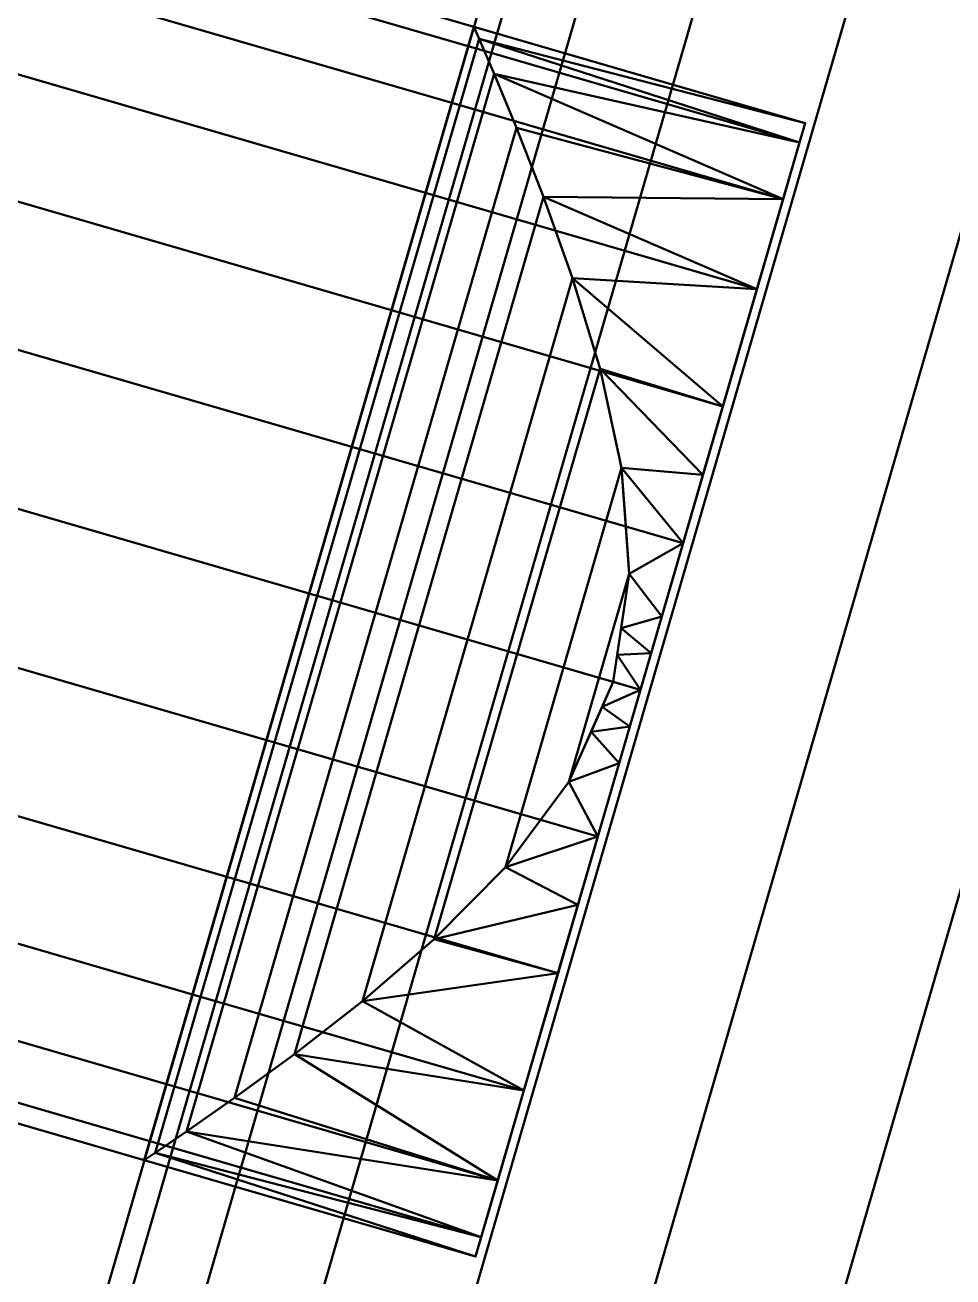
# Model space of a CAD drawing. Header units: inches. Extents: x -1654 to 1344, y -1538 to 36.
# Drawn here: x 1142.01 to 1149.87, y -1153.62 to -1143.01 of the extents above; entities that cross this region are included whole.
import ezdxf

# ---------------------------------------------------------------- set-up
doc = ezdxf.new("R2010")
doc.units = ezdxf.units.IN
doc.header["$MEASUREMENT"] = 0
doc.linetypes.add('Center', pattern=[1.25, 0.25, -0.1875, 0.625, -0.1875])
doc.layers.add('M-HVAC-DUCT', color=1, linetype='Center', lineweight=30)
doc.layers.add('M-HVAC-DUCT-SA', color=1, linetype='Continuous', lineweight=50)

# ---------------------------------------------------------------- blocks, each defined once
blk = doc.blocks.new('Round Takeoff - Standard-838140-_3D_')
at = {"layer": 'M-HVAC-DUCT', "color": 8, "linetype": 'Continuous', "lineweight": 50}
mesh = blk.add_polyface(dxfattribs=at)
corners = [(-2.923, 0, 5), (-2.923, 1.294, 4.83), (-2.923, 2.5, 4.33), (-2.923, 3.536, 3.536), (-2.923, 4.33, 2.5), (-2.923, 4.83, 1.294), (-2.923, 5), (-2.923, 4.83, -1.294), (-2.923, 4.33, -2.5), (-2.923, 3.536, -3.536), (-2.923, 2.5, -4.33), (-2.923, 1.294, -4.83), (-2.923, 0, -5), (-2.923, -1.294, -4.83), (-2.923, -2.5, -4.33), (-2.923, -3.536, -3.536), (-2.923, -4.33, -2.5), (-2.923, -4.83, -1.294), (-2.923, -5), (-2.923, -4.83, 1.294), (-2.923, -4.33, 2.5), (-2.923, -3.536, 3.536), (-2.923, -2.5, 4.33), (-2.923, -1.294, 4.83)]
mesh.append_faces([[corners[k] for k in face] for face in [(5, 10, 11, 4)]], dxfattribs={"vtx0": -1, "vtx2": -1, "color": 8})
mesh.append_faces([[corners[k] for k in face] for face in [(5, 8, 9, 10), (11, 19, 20, 21), (11, 21, 22, 23)]], dxfattribs={"vtx0": -1, "vtx3": -1, "color": 8})
mesh.append_faces([[corners[k] for k in face] for face in [(12, 13, 11), (7, 8, 5, 6)]], dxfattribs={"vtx1": -1, "color": 8})
mesh.append_faces([[corners[k] for k in face] for face in [(14, 15, 18, 13), (2, 3, 23, 1)]], dxfattribs={"vtx1": -1, "vtx2": -1, "color": 8})
mesh.append_faces([[corners[k] for k in face] for face in [(18, 19, 11, 13), (3, 4, 11, 23)]], dxfattribs={"vtx1": -1, "vtx2": -1, "vtx3": -1, "color": 8})
mesh.append_faces([[corners[k] for k in face] for face in [(16, 17, 18, 15), (23, 0, 1)]], dxfattribs={"vtx2": -1, "color": 8})
mesh = blk.add_polyface(dxfattribs=at)
corners = [(-2.923, 5), (-2.923, 4.83, 1.294), (-2.923, 4.33, 2.5), (-2.923, 3.536, 3.536), (-2.923, 2.5, 4.33), (-2.923, 1.294, 4.83), (-2.923, 0, 5), (0, 0, 5), (0, 1.294, 4.83), (0, 2.5, 4.33), (0, 3.536, 3.536), (0, 4.33, 2.5), (0, 4.83, 1.294), (0, 5)]
mesh.append_faces([[corners[k] for k in face] for face in [(5, 8, 9, 4)]], dxfattribs={"vtx0": -1, "vtx2": -1, "color": 8})
mesh.append_faces([[corners[k] for k in face] for face in [(3, 4, 9, 10), (11, 12, 1, 2), (2, 3, 10, 11)]], dxfattribs={"vtx1": -1, "vtx3": -1, "color": 8})
mesh.append_faces([[corners[k] for k in face] for face in [(6, 7, 8, 5)]], dxfattribs={"vtx2": -1, "color": 8})
mesh.append_faces([[corners[k] for k in face] for face in [(12, 13, 0, 1)]], dxfattribs={"vtx3": -1, "color": 8})
mesh = blk.add_polyface(dxfattribs=at)
corners = [(-2.923, 0, -5), (-2.923, 1.294, -4.83), (-2.923, 2.5, -4.33), (-2.923, 3.536, -3.536), (-2.923, 4.33, -2.5), (-2.923, 4.83, -1.294), (-2.923, 5), (0, 5), (0, 4.83, -1.294), (0, 4.33, -2.5), (0, 3.536, -3.536), (0, 2.5, -4.33), (0, 1.294, -4.83), (0, 0, -5)]
mesh.append_faces([[corners[k] for k in face] for face in [(5, 8, 9, 4)]], dxfattribs={"vtx0": -1, "vtx2": -1, "color": 8})
mesh.append_faces([[corners[k] for k in face] for face in [(3, 4, 9, 10), (11, 12, 1, 2), (2, 3, 10, 11)]], dxfattribs={"vtx1": -1, "vtx3": -1, "color": 8})
mesh.append_faces([[corners[k] for k in face] for face in [(6, 7, 8, 5)]], dxfattribs={"vtx2": -1, "color": 8})
mesh.append_faces([[corners[k] for k in face] for face in [(12, 13, 0, 1)]], dxfattribs={"vtx3": -1, "color": 8})
mesh = blk.add_polyface(dxfattribs=at)
corners = [(4, 0, 5), (4, 1.294, 4.83), (4, 2.5, 4.33), (4, 3.536, 3.536), (4, 4.33, 2.5), (4, 4.83, 1.294), (4, 5), (0, 5), (0, 4.83, 1.294), (0, 4.33, 2.5), (0, 3.536, 3.536), (0, 2.5, 4.33), (0, 1.294, 4.83), (0, 0, 5)]
mesh.append_faces([[corners[k] for k in face] for face in [(0, 1, 12, 13)]], dxfattribs={"vtx1": -1, "color": 8})
mesh.append_faces([[corners[k] for k in face] for face in [(1, 2, 11, 12), (10, 11, 2, 3), (4, 5, 8, 9), (9, 10, 3, 4)]], dxfattribs={"vtx1": -1, "vtx3": -1, "color": 8})
mesh.append_faces([[corners[k] for k in face] for face in [(5, 6, 7, 8)]], dxfattribs={"vtx3": -1, "color": 8})
mesh = blk.add_polyface(dxfattribs=at)
corners = [(4, 5), (4, 4.83, -1.294), (4, 4.33, -2.5), (4, 3.536, -3.536), (4, 2.5, -4.33), (4, 1.294, -4.83), (4, 0, -5), (0, 0, -5), (0, 1.294, -4.83), (0, 2.5, -4.33), (0, 3.536, -3.536), (0, 4.33, -2.5), (0, 4.83, -1.294), (0, 5)]
mesh.append_faces([[corners[k] for k in face] for face in [(3, 10, 11, 2)]], dxfattribs={"vtx0": -1, "vtx2": -1, "color": 8})
mesh.append_faces([[corners[k] for k in face] for face in [(1, 2, 11, 12), (4, 5, 8, 9), (9, 10, 3, 4)]], dxfattribs={"vtx1": -1, "vtx3": -1, "color": 8})
mesh.append_faces([[corners[k] for k in face] for face in [(13, 0, 1, 12)]], dxfattribs={"vtx2": -1, "color": 8})
mesh.append_faces([[corners[k] for k in face] for face in [(5, 6, 7, 8)]], dxfattribs={"vtx3": -1, "color": 8})
mesh = blk.add_polyface(dxfattribs=at)
corners = [(-2.923, -5), (-2.923, -4.83, -1.294), (-2.923, -4.33, -2.5), (-2.923, -3.536, -3.536), (-2.923, -2.5, -4.33), (-2.923, -1.294, -4.83), (-2.923, 0, -5), (0, 0, -5), (0, -1.294, -4.83), (0, -2.5, -4.33), (0, -3.536, -3.536), (0, -4.33, -2.5), (0, -4.83, -1.294), (0, -5)]
mesh.append_faces([[corners[k] for k in face] for face in [(5, 8, 9, 4), (10, 3, 4, 9)]], dxfattribs={"vtx0": -1, "vtx2": -1, "color": 8})
mesh.append_faces([[corners[k] for k in face] for face in [(11, 12, 1, 2), (2, 3, 10, 11)]], dxfattribs={"vtx1": -1, "vtx3": -1, "color": 8})
mesh.append_faces([[corners[k] for k in face] for face in [(6, 7, 8, 5)]], dxfattribs={"vtx2": -1, "color": 8})
mesh.append_faces([[corners[k] for k in face] for face in [(12, 13, 0, 1)]], dxfattribs={"vtx3": -1, "color": 8})
mesh = blk.add_polyface(dxfattribs=at)
corners = [(-2.923, 0, 5), (-2.923, -1.294, 4.83), (-2.923, -2.5, 4.33), (-2.923, -3.536, 3.536), (-2.923, -4.33, 2.5), (-2.923, -4.83, 1.294), (-2.923, -5), (0, -5), (0, -4.83, 1.294), (0, -4.33, 2.5), (0, -3.536, 3.536), (0, -2.5, 4.33), (0, -1.294, 4.83), (0, 0, 5)]
mesh.append_faces([[corners[k] for k in face] for face in [(10, 3, 4, 9)]], dxfattribs={"vtx0": -1, "vtx2": -1, "color": 8})
mesh.append_faces([[corners[k] for k in face] for face in [(8, 9, 4, 5), (11, 12, 1, 2), (2, 3, 10, 11)]], dxfattribs={"vtx1": -1, "vtx3": -1, "color": 8})
mesh.append_faces([[corners[k] for k in face] for face in [(6, 7, 8, 5)]], dxfattribs={"vtx2": -1, "color": 8})
mesh.append_faces([[corners[k] for k in face] for face in [(12, 13, 0, 1)]], dxfattribs={"vtx3": -1, "color": 8})
mesh = blk.add_polyface(dxfattribs=at)
corners = [(4, 0, -5), (4, -1.294, -4.83), (4, -2.5, -4.33), (4, -3.536, -3.536), (4, -4.33, -2.5), (4, -4.83, -1.294), (4, -5), (0, -5), (0, -4.83, -1.294), (0, -4.33, -2.5), (0, -3.536, -3.536), (0, -2.5, -4.33), (0, -1.294, -4.83), (0, 0, -5)]
mesh.append_faces([[corners[k] for k in face] for face in [(1, 2, 11, 12), (10, 11, 2, 3), (4, 5, 8, 9), (9, 10, 3, 4)]], dxfattribs={"vtx1": -1, "vtx3": -1, "color": 8})
mesh.append_faces([[corners[k] for k in face] for face in [(13, 0, 1, 12)]], dxfattribs={"vtx2": -1, "color": 8})
mesh.append_faces([[corners[k] for k in face] for face in [(5, 6, 7, 8)]], dxfattribs={"vtx3": -1, "color": 8})
mesh = blk.add_polyface(dxfattribs=at)
corners = [(4, -5), (4, -4.83, 1.294), (4, -4.33, 2.5), (4, -3.536, 3.536), (4, -2.5, 4.33), (4, -1.294, 4.83), (4, 0, 5), (0, 0, 5), (0, -1.294, 4.83), (0, -2.5, 4.33), (0, -3.536, 3.536), (0, -4.33, 2.5), (0, -4.83, 1.294), (0, -5)]
mesh.append_faces([[corners[k] for k in face] for face in [(0, 1, 12, 13)]], dxfattribs={"vtx1": -1, "color": 8})
mesh.append_faces([[corners[k] for k in face] for face in [(1, 2, 11, 12), (10, 11, 2, 3), (4, 5, 8, 9), (9, 10, 3, 4)]], dxfattribs={"vtx1": -1, "vtx3": -1, "color": 8})
mesh.append_faces([[corners[k] for k in face] for face in [(5, 6, 7, 8)]], dxfattribs={"vtx3": -1, "color": 8})

msp = doc.modelspace()

# ---------------------------------------------------------------- linework, layer by layer
at = {"layer": 'M-HVAC-DUCT', "color": 5}
for p, q in [((1180.414, -1045.503, 1332), (1147.813, -1157.645, 1332)), ((1180.414, -1045.503, 1332), (1147.813, -1157.645, 1332)), ((1144.419, -1147.827, 1332), (1140.578, -1146.71, 1332)), ((1144.419, -1147.827, 1332), (1147.226, -1148.643, 1332))]:
    msp.add_line(p, q, dxfattribs=at)

# ---------------------------------------------------------------- block references
at = {"layer": 'M-HVAC-DUCT-SA', "color": 8, "extrusion": (0, 0, -1), "rotation": 16.20986871591659}
msp.add_blockref('Round Takeoff - Standard-838140-_3D_', (-1144.419, -1147.827, -1332), dxfattribs=at)

# ---------------------------------------------------------------- meshes
at = {"layer": 'M-HVAC-DUCT-SA', "color": 8}
mesh = msp.add_polyface(dxfattribs=at)
corners = [(1180.414, -1045.503, 1338), (1178.923, -1045.069, 1337.796), (1177.534, -1044.665, 1337.196), (1176.34, -1044.318, 1336.243), (1175.425, -1044.052, 1335), (1174.849, -1043.885, 1333.553), (1174.653, -1043.828, 1332), (1142.052, -1155.97, 1332), (1142.248, -1156.027, 1333.553), (1142.824, -1156.194, 1335), (1143.739, -1156.461, 1336.243), (1144.932, -1156.807, 1337.196), (1146.322, -1157.211, 1337.796), (1147.813, -1157.645, 1338)]
mesh.append_faces([[corners[k] for k in face] for face in [(8, 9, 4, 5), (3, 4, 9, 10), (11, 12, 1, 2), (2, 3, 10, 11)]], dxfattribs={"vtx1": -1, "vtx3": -1, "color": 8})
mesh.append_faces([[corners[k] for k in face] for face in [(6, 7, 8, 5)]], dxfattribs={"vtx2": -1, "color": 8})
mesh.append_faces([[corners[k] for k in face] for face in [(12, 13, 0, 1)]], dxfattribs={"vtx3": -1, "color": 8})
mesh = msp.add_polyface(dxfattribs=at)
corners = [(1174.653, -1043.828, 1332), (1174.849, -1043.885, 1330.447), (1175.425, -1044.052, 1329), (1176.34, -1044.318, 1327.757), (1177.534, -1044.665, 1326.804), (1178.923, -1045.069, 1326.204), (1180.414, -1045.503, 1326), (1147.813, -1157.645, 1326), (1146.322, -1157.211, 1326.204), (1144.932, -1156.807, 1326.804), (1143.739, -1156.461, 1327.757), (1142.824, -1156.194, 1329), (1142.248, -1156.027, 1330.447), (1142.052, -1155.97, 1332)]
mesh.append_faces([[corners[k] for k in face] for face in [(7, 8, 5, 6)]], dxfattribs={"vtx1": -1, "color": 8})
mesh.append_faces([[corners[k] for k in face] for face in [(8, 9, 4, 5), (3, 4, 9, 10), (11, 12, 1, 2), (2, 3, 10, 11)]], dxfattribs={"vtx1": -1, "vtx3": -1, "color": 8})
mesh.append_faces([[corners[k] for k in face] for face in [(12, 13, 0, 1)]], dxfattribs={"vtx3": -1, "color": 8})
mesh = msp.add_polyface(dxfattribs=at)
corners = [(1186.176, -1047.178, 1332), (1185.98, -1047.121, 1333.553), (1185.404, -1046.953, 1335), (1184.488, -1046.687, 1336.243), (1183.295, -1046.34, 1337.196), (1181.906, -1045.936, 1337.796), (1180.414, -1045.503, 1338), (1147.813, -1157.645, 1338), (1149.304, -1158.078, 1337.796), (1150.694, -1158.482, 1337.196), (1151.887, -1158.829, 1336.243), (1152.803, -1159.095, 1335), (1153.378, -1159.263, 1333.553), (1153.575, -1159.32, 1332)]
mesh.append_faces([[corners[k] for k in face] for face in [(7, 8, 5, 6)]], dxfattribs={"vtx1": -1, "color": 8})
mesh.append_faces([[corners[k] for k in face] for face in [(8, 9, 4, 5), (3, 4, 9, 10), (11, 12, 1, 2), (2, 3, 10, 11)]], dxfattribs={"vtx1": -1, "vtx3": -1, "color": 8})
mesh.append_faces([[corners[k] for k in face] for face in [(12, 13, 0, 1)]], dxfattribs={"vtx3": -1, "color": 8})
mesh = msp.add_polyface(dxfattribs=at)
corners = [(1180.414, -1045.503, 1326), (1181.906, -1045.936, 1326.204), (1183.295, -1046.34, 1326.804), (1184.488, -1046.687, 1327.757), (1185.404, -1046.953, 1329), (1185.98, -1047.121, 1330.447), (1186.176, -1047.178, 1332), (1153.575, -1159.32, 1332), (1153.378, -1159.263, 1330.447), (1152.803, -1159.095, 1329), (1151.887, -1158.829, 1327.757), (1150.694, -1158.482, 1326.804), (1149.304, -1158.078, 1326.204), (1147.813, -1157.645, 1326)]
mesh.append_faces([[corners[k] for k in face] for face in [(7, 8, 5, 6)]], dxfattribs={"vtx1": -1, "color": 8})
mesh.append_faces([[corners[k] for k in face] for face in [(8, 9, 4, 5), (3, 4, 9, 10), (11, 12, 1, 2), (2, 3, 10, 11)]], dxfattribs={"vtx1": -1, "vtx3": -1, "color": 8})
mesh.append_faces([[corners[k] for k in face] for face in [(12, 13, 0, 1)]], dxfattribs={"vtx3": -1, "color": 8})
mesh = msp.add_polyface(dxfattribs=at)
corners = [(1145.815, -1143.026, 1332), (1143.023, -1152.628, 1332), (1143.116, -1152.565, 1332.924), (1143.381, -1152.384, 1333.797), (1143.787, -1152.1, 1334.586), (1144.295, -1151.729, 1335.271), (1144.871, -1151.28, 1335.85), (1145.48, -1150.756, 1336.321), (1146.083, -1150.144, 1336.68), (1146.621, -1149.421, 1336.915), (1146.996, -1148.576, 1337), (1147.132, -1147.661, 1336.915), (1147.066, -1146.763, 1336.68), (1146.885, -1145.923, 1336.321), (1146.652, -1145.154, 1335.85), (1146.406, -1144.467, 1335.271), (1146.176, -1143.881, 1334.586), (1145.986, -1143.424, 1333.797), (1145.859, -1143.128, 1332.924)]
mesh.append_faces([[corners[k] for k in face] for face in [(11, 9, 10)]], dxfattribs={"vtx0": -1, "color": 8})
mesh.append_faces([[corners[k] for k in face] for face in [(2, 3, 17, 18), (3, 4, 16, 17), (15, 16, 4, 5), (5, 6, 14, 15), (7, 8, 12, 13), (6, 7, 13, 14), (8, 9, 11, 12)]], dxfattribs={"vtx1": -1, "vtx3": -1, "color": 8})
mesh.append_faces([[corners[k] for k in face] for face in [(0, 1, 2, 18)]], dxfattribs={"vtx2": -1, "color": 8})
mesh = msp.add_polyface(dxfattribs=at)
corners = [(1143.023, -1152.628, 1332), (1145.815, -1143.026, 1332), (1145.859, -1143.128, 1331.076), (1145.986, -1143.424, 1330.203), (1146.176, -1143.881, 1329.414), (1146.406, -1144.467, 1328.729), (1146.652, -1145.154, 1328.15), (1146.885, -1145.923, 1327.679), (1147.066, -1146.763, 1327.32), (1147.132, -1147.661, 1327.085), (1146.996, -1148.576, 1327), (1146.621, -1149.421, 1327.085), (1146.083, -1150.144, 1327.32), (1145.48, -1150.756, 1327.679), (1144.871, -1151.28, 1328.15), (1144.295, -1151.729, 1328.729), (1143.787, -1152.1, 1329.414), (1143.381, -1152.384, 1330.203), (1143.116, -1152.565, 1331.076)]
mesh.append_faces([[corners[k] for k in face] for face in [(10, 11, 9)]], dxfattribs={"vtx1": -1, "color": 8})
mesh.append_faces([[corners[k] for k in face] for face in [(11, 12, 8, 9), (12, 13, 7, 8), (13, 14, 6, 7), (5, 6, 14, 15), (15, 16, 4, 5), (17, 18, 2, 3), (16, 17, 3, 4)]], dxfattribs={"vtx1": -1, "vtx3": -1, "color": 8})
mesh.append_faces([[corners[k] for k in face] for face in [(18, 0, 1, 2)]], dxfattribs={"vtx3": -1, "color": 8})
mesh = msp.add_polyface(dxfattribs=at)
corners = [(1148.622, -1143.842, 1332), (1148.574, -1144.005, 1330.706), (1148.435, -1144.485, 1329.5), (1148.213, -1145.248, 1328.464), (1147.924, -1146.242, 1327.67), (1147.587, -1147.4, 1327.17), (1147.226, -1148.643, 1327), (1146.996, -1148.576, 1327), (1147.132, -1147.661, 1327.085), (1147.066, -1146.763, 1327.32), (1146.885, -1145.923, 1327.679), (1146.652, -1145.154, 1328.15), (1146.406, -1144.467, 1328.729), (1146.176, -1143.881, 1329.414), (1145.986, -1143.424, 1330.203), (1145.859, -1143.128, 1331.076), (1145.815, -1143.026, 1332), (1147.756, -1146.821, 1327.42), (1147.407, -1148.022, 1327.085), (1147.099, -1147.212, 1327.202), (1147.497, -1147.711, 1327.128), (1147.064, -1148.119, 1327.042), (1147.098, -1147.89, 1327.064), (1147.316, -1148.332, 1327.043), (1147.03, -1148.347, 1327.021)]
mesh.append_faces([[corners[k] for k in face] for face in [(24, 6, 7)]], dxfattribs={"vtx0": -1, "color": 8})
mesh.append_faces([[corners[k] for k in face] for face in [(10, 17, 9), (3, 12, 2), (12, 3, 11), (13, 2, 12), (6, 24, 23)]], dxfattribs={"vtx0": -1, "vtx1": -1, "color": 8})
mesh.append_faces([[corners[k] for k in face] for face in [(10, 4, 17), (23, 24, 21), (9, 17, 5), (11, 3, 4), (21, 18, 23), (2, 13, 14), (14, 1, 2), (15, 0, 1)]], dxfattribs={"vtx0": -1, "vtx2": -1, "color": 8})
mesh.append_faces([[corners[k] for k in face] for face in [(16, 0, 15)]], dxfattribs={"vtx1": -1, "color": 8})
mesh.append_faces([[corners[k] for k in face] for face in [(19, 9, 5, 8), (10, 11, 4), (22, 8, 18, 21), (20, 18, 8, 5), (14, 15, 1)]], dxfattribs={"vtx1": -1, "vtx2": -1, "color": 8})
mesh = msp.add_polyface(dxfattribs=at)
corners = [(1147.226, -1148.643, 1337), (1147.587, -1147.4, 1336.83), (1147.924, -1146.242, 1336.33), (1148.213, -1145.248, 1335.536), (1148.435, -1144.485, 1334.5), (1148.574, -1144.005, 1333.294), (1148.622, -1143.842, 1332), (1145.815, -1143.026, 1332), (1145.859, -1143.128, 1332.924), (1145.986, -1143.424, 1333.797), (1146.176, -1143.881, 1334.586), (1146.406, -1144.467, 1335.271), (1146.652, -1145.154, 1335.85), (1146.885, -1145.923, 1336.321), (1147.066, -1146.763, 1336.68), (1147.132, -1147.661, 1336.915), (1146.996, -1148.576, 1337), (1147.407, -1148.022, 1336.915), (1147.756, -1146.821, 1336.58), (1147.099, -1147.212, 1336.798), (1147.497, -1147.711, 1336.872), (1147.064, -1148.119, 1336.958), (1147.098, -1147.89, 1336.936), (1147.316, -1148.332, 1336.957), (1147.03, -1148.347, 1336.979)]
mesh.append_faces([[corners[k] for k in face] for face in [(0, 24, 16)]], dxfattribs={"vtx0": -1, "color": 8})
mesh.append_faces([[corners[k] for k in face] for face in [(6, 8, 5), (4, 11, 3), (11, 4, 10), (14, 18, 13), (3, 12, 2), (2, 13, 18), (12, 3, 11)]], dxfattribs={"vtx0": -1, "vtx1": -1, "color": 8})
mesh.append_faces([[corners[k] for k in face] for face in [(5, 8, 9), (4, 9, 10), (14, 1, 18), (24, 0, 23), (21, 23, 17), (23, 21, 24)]], dxfattribs={"vtx0": -1, "vtx2": -1, "color": 8})
mesh.append_faces([[corners[k] for k in face] for face in [(1, 14, 19, 15), (15, 17, 20, 1), (17, 15, 22, 21)]], dxfattribs={"vtx0": -1, "vtx3": -1, "color": 8})
mesh.append_faces([[corners[k] for k in face] for face in [(4, 5, 9), (12, 13, 2)]], dxfattribs={"vtx1": -1, "vtx2": -1, "color": 8})
mesh.append_faces([[corners[k] for k in face] for face in [(6, 7, 8)]], dxfattribs={"vtx2": -1, "color": 8})
mesh = msp.add_polyface(dxfattribs=at)
corners = [(1147.226, -1148.643, 1327), (1147.587, -1147.4, 1327.17), (1147.924, -1146.242, 1327.67), (1148.213, -1145.248, 1328.464), (1148.435, -1144.485, 1329.5), (1148.574, -1144.005, 1330.706), (1148.622, -1143.842, 1332), (1148.574, -1144.005, 1333.294), (1148.435, -1144.485, 1334.5), (1148.213, -1145.248, 1335.536), (1147.924, -1146.242, 1336.33), (1147.587, -1147.4, 1336.83), (1147.226, -1148.643, 1337), (1146.865, -1149.886, 1336.83), (1146.528, -1151.044, 1336.33), (1146.239, -1152.038, 1335.536), (1146.017, -1152.801, 1334.5), (1145.878, -1153.281, 1333.294), (1145.83, -1153.444, 1332), (1145.878, -1153.281, 1330.706), (1146.017, -1152.801, 1329.5), (1146.239, -1152.038, 1328.464), (1146.528, -1151.044, 1327.67), (1146.865, -1149.886, 1327.17)]
mesh.append_faces([[corners[k] for k in face] for face in [(5, 10, 11, 4)]], dxfattribs={"vtx0": -1, "vtx2": -1, "color": 8})
mesh.append_faces([[corners[k] for k in face] for face in [(5, 8, 9, 10), (11, 19, 20, 21), (11, 21, 22, 23)]], dxfattribs={"vtx0": -1, "vtx3": -1, "color": 8})
mesh.append_faces([[corners[k] for k in face] for face in [(12, 13, 11), (7, 8, 5, 6)]], dxfattribs={"vtx1": -1, "color": 8})
mesh.append_faces([[corners[k] for k in face] for face in [(14, 15, 18, 13), (2, 3, 23, 1)]], dxfattribs={"vtx1": -1, "vtx2": -1, "color": 8})
mesh.append_faces([[corners[k] for k in face] for face in [(18, 19, 11, 13), (3, 4, 11, 23)]], dxfattribs={"vtx1": -1, "vtx2": -1, "vtx3": -1, "color": 8})
mesh.append_faces([[corners[k] for k in face] for face in [(16, 17, 18, 15), (23, 0, 1)]], dxfattribs={"vtx2": -1, "color": 8})
mesh = msp.add_polyface(dxfattribs=at)
corners = [(1145.83, -1153.444, 1332), (1145.878, -1153.281, 1333.294), (1146.017, -1152.801, 1334.5), (1146.239, -1152.038, 1335.536), (1146.528, -1151.044, 1336.33), (1146.865, -1149.886, 1336.83), (1147.226, -1148.643, 1337), (1146.996, -1148.576, 1337), (1146.621, -1149.421, 1336.915), (1146.083, -1150.144, 1336.68), (1145.48, -1150.756, 1336.321), (1144.871, -1151.28, 1335.85), (1144.295, -1151.729, 1335.271), (1143.787, -1152.1, 1334.586), (1143.381, -1152.384, 1333.797), (1143.116, -1152.565, 1332.924), (1143.023, -1152.628, 1332), (1146.697, -1150.465, 1336.58), (1147.045, -1149.264, 1336.915), (1146.352, -1149.783, 1336.798), (1146.955, -1149.575, 1336.872), (1146.808, -1148.999, 1336.958), (1146.714, -1149.21, 1336.936), (1147.136, -1148.954, 1336.957), (1146.902, -1148.787, 1336.979)]
mesh.append_faces([[corners[k] for k in face] for face in [(24, 6, 7)]], dxfattribs={"vtx0": -1, "color": 8})
mesh.append_faces([[corners[k] for k in face] for face in [(10, 17, 9), (6, 24, 23), (3, 12, 2), (12, 3, 11), (13, 2, 12)]], dxfattribs={"vtx0": -1, "vtx1": -1, "color": 8})
mesh.append_faces([[corners[k] for k in face] for face in [(10, 4, 17), (23, 24, 21), (9, 17, 5), (11, 3, 4), (2, 13, 14), (14, 1, 2), (21, 18, 23), (15, 0, 1)]], dxfattribs={"vtx0": -1, "vtx2": -1, "color": 8})
mesh.append_faces([[corners[k] for k in face] for face in [(8, 5, 20, 18), (18, 21, 22, 8)]], dxfattribs={"vtx0": -1, "vtx3": -1, "color": 8})
mesh.append_faces([[corners[k] for k in face] for face in [(16, 0, 15)]], dxfattribs={"vtx1": -1, "color": 8})
mesh.append_faces([[corners[k] for k in face] for face in [(19, 9, 5, 8), (10, 11, 4), (14, 15, 1)]], dxfattribs={"vtx1": -1, "vtx2": -1, "color": 8})
mesh = msp.add_polyface(dxfattribs=at)
corners = [(1147.226, -1148.643, 1327), (1146.865, -1149.886, 1327.17), (1146.528, -1151.044, 1327.67), (1146.239, -1152.038, 1328.464), (1146.017, -1152.801, 1329.5), (1145.878, -1153.281, 1330.706), (1145.83, -1153.444, 1332), (1143.023, -1152.628, 1332), (1143.116, -1152.565, 1331.076), (1143.381, -1152.384, 1330.203), (1143.787, -1152.1, 1329.414), (1144.295, -1151.729, 1328.729), (1144.871, -1151.28, 1328.15), (1145.48, -1150.756, 1327.679), (1146.083, -1150.144, 1327.32), (1146.621, -1149.421, 1327.085), (1146.996, -1148.576, 1327), (1147.045, -1149.264, 1327.085), (1146.697, -1150.465, 1327.42), (1146.352, -1149.783, 1327.202), (1146.955, -1149.575, 1327.128), (1146.808, -1148.999, 1327.042), (1146.714, -1149.21, 1327.064), (1147.136, -1148.954, 1327.043), (1146.902, -1148.787, 1327.021)]
mesh.append_faces([[corners[k] for k in face] for face in [(0, 24, 16)]], dxfattribs={"vtx0": -1, "color": 8})
mesh.append_faces([[corners[k] for k in face] for face in [(6, 8, 5), (4, 11, 3), (11, 4, 10), (14, 18, 13), (3, 12, 2), (2, 13, 18), (12, 3, 11)]], dxfattribs={"vtx0": -1, "vtx1": -1, "color": 8})
mesh.append_faces([[corners[k] for k in face] for face in [(5, 8, 9), (4, 9, 10), (24, 0, 23), (14, 1, 18), (21, 23, 17), (23, 21, 24)]], dxfattribs={"vtx0": -1, "vtx2": -1, "color": 8})
mesh.append_faces([[corners[k] for k in face] for face in [(1, 14, 19, 15), (15, 17, 20, 1), (17, 15, 22, 21)]], dxfattribs={"vtx0": -1, "vtx3": -1, "color": 8})
mesh.append_faces([[corners[k] for k in face] for face in [(4, 5, 9), (12, 13, 2)]], dxfattribs={"vtx1": -1, "vtx2": -1, "color": 8})
mesh.append_faces([[corners[k] for k in face] for face in [(6, 7, 8)]], dxfattribs={"vtx2": -1, "color": 8})

doc.saveas('drawing.dxf')
